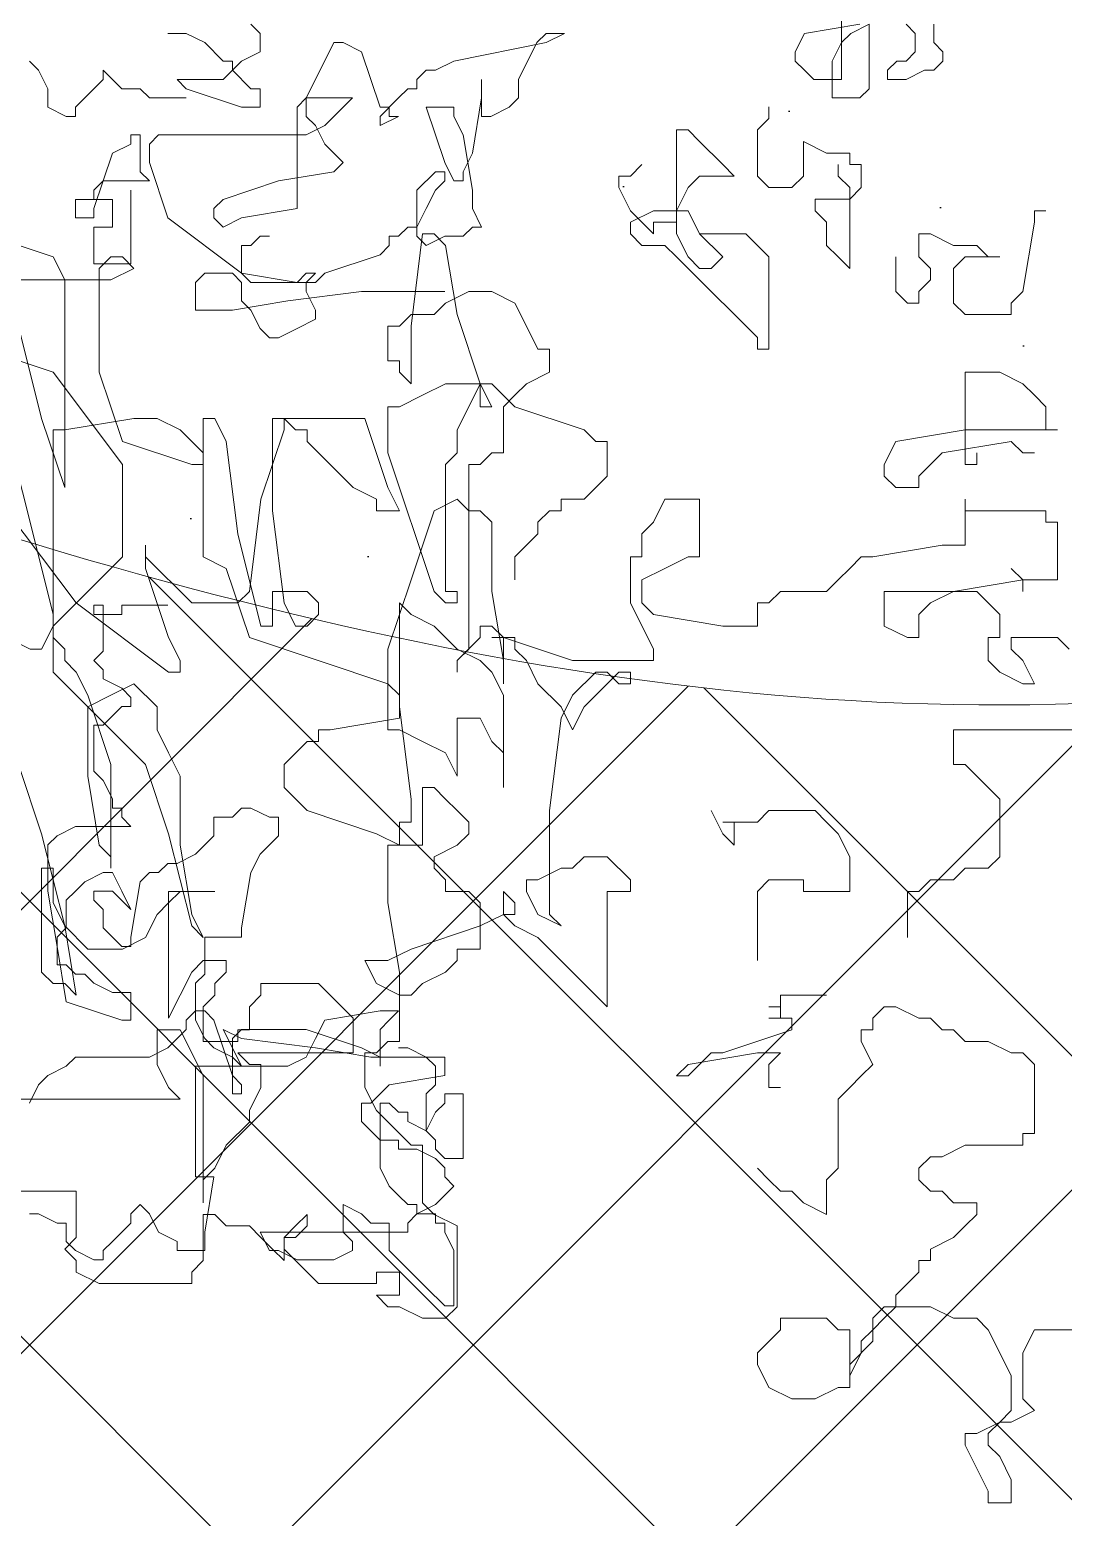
# Model space of a CAD drawing. Extents: x -95 to 325, y -1215 to -918.
# Drawn here: x -15.71 to -8.39, y -1091.87 to -1081.34 of the extents above; entities that cross this region are included whole.
import ezdxf

# ---------------------------------------------------------------- set-up
doc = ezdxf.new("R2010")
doc.units = 0
doc.layers.get('0').update_dxf_attribs({"linetype": 'CONTINUOUS'})
for name, color, linetype in [('尺寸标注', 7, 'CONTINUOUS'), ('福建茶', 76, 'CONTINUOUS'), ('马尼拉草', 80, 'CONTINUOUS')]:
    doc.layers.add(name, color=color, linetype=linetype)

# ---------------------------------------------------------------- blocks, each defined once
blk = doc.blocks.new('tulia')
at = {"color": 3, "lineweight": 0}
for p, q in [((202.0851, 277.2933), (201.9657, 277.2933)), ((201.9657, 277.2933), (201.9657, 277.1739)), ((202.0851, 277.2336), (202.0851, 277.2933)), ((201.9657, 277.1739), (202.0254, 277.0546)), ((202.2046, 276.9949), (202.0851, 277.2336)), ((202.0254, 277.0546), (202.0851, 276.9949)), ((202.0254, 276.8755), (202.1448, 276.9352)), ((202.0851, 276.9352), (202.0254, 276.8755)), ((202.0851, 276.9949), (202.0851, 276.9352)), ((202.1448, 276.9352), (202.2046, 276.9352)), ((202.2046, 276.9352), (202.2046, 276.9949)), ((201.8462, 276.8159), (201.9657, 276.8755)), ((201.9657, 276.8755), (202.0254, 276.8755)), ((202.0254, 276.8755), (201.9657, 276.8159)), ((201.9059, 276.7562), (201.8462, 276.8159)), ((201.9657, 276.8159), (201.9657, 276.6368)), ((201.9059, 276.5175), (201.9059, 276.7562)), ((202.8615, 276.6965), (202.9809, 276.7562)), ((202.9809, 276.7562), (203.1004, 276.7562)), ((203.1004, 276.7562), (203.2198, 276.6965)), ((201.9657, 276.6368), (202.0254, 276.5175)), ((202.742, 276.5175), (202.8018, 276.6368)), ((202.8018, 276.6368), (202.8018, 276.6965)), ((202.8018, 276.6965), (202.8615, 276.6965)), ((202.8018, 276.3981), (202.8018, 276.6368)), ((202.8018, 276.6368), (202.8018, 276.5771)), ((203.2198, 276.6965), (203.2795, 276.5771)), ((202.8018, 276.5771), (202.6823, 276.4578)), ((203.2795, 276.5771), (203.2795, 276.5175)), ((201.8462, 276.3981), (201.9059, 276.5175)), ((202.0254, 276.5175), (202.0851, 276.3981)), ((202.742, 276.4578), (202.742, 276.5175)), ((203.2795, 276.5175), (203.1601, 276.3981)), ((201.3087, 276.3981), (201.8462, 276.3981)), ((202.0851, 276.3981), (202.1448, 276.3384)), ((202.6226, 276.3384), (202.6823, 276.3981)), ((202.6823, 276.3981), (202.742, 276.4578)), ((202.6823, 276.4578), (202.6823, 276.3384)), ((202.8615, 276.3981), (202.8018, 276.3981)), ((202.9212, 276.3384), (202.8615, 276.3981)), ((203.1601, 276.3981), (203.1601, 276.3384)), ((202.1448, 276.3384), (202.2643, 276.3384)), ((202.2643, 276.3384), (202.3837, 276.2788)), ((202.5629, 276.2788), (202.6226, 276.3384)), ((202.6823, 276.3384), (202.6226, 276.2788)), ((203.1601, 276.3384), (202.9212, 276.3384)), ((204.8323, 276.2788), (204.892, 276.3384)), ((204.892, 276.3384), (205.0115, 276.3384)), ((205.0115, 276.3384), (205.1309, 276.2788)), ((202.3837, 276.2788), (202.5629, 276.2788)), ((202.6226, 276.2788), (202.5629, 276.2788)), ((202.5629, 276.2788), (202.5629, 276.2191)), ((204.8323, 275.861), (204.8323, 276.2788)), ((204.8494, 275.989), (204.8494, 276.2752)), ((204.8494, 276.2752), (204.8971, 276.2752)), ((204.8971, 276.2752), (204.9926, 276.1798)), ((205.1309, 276.2788), (205.1906, 276.2788)), ((205.1906, 276.2788), (205.2504, 276.2191)), ((202.5629, 276.2191), (202.5032, 276.1594)), ((204.9926, 276.1798), (205.0881, 276.0844)), ((205.1309, 276.2191), (205.1309, 276.0997)), ((205.2504, 276.2191), (205.1309, 276.2191)), ((202.5032, 276.1594), (202.4434, 276.0997)), ((202.4434, 276.0997), (202.4434, 276.0401)), ((205.1309, 276.0997), (205.2504, 276.0997)), ((205.2504, 276.0997), (205.2504, 276.1594)), ((205.2504, 276.1594), (205.549, 276.1594)), ((205.549, 276.1594), (205.6087, 276.0997)), ((205.6087, 276.0997), (205.6684, 276.0401)), ((206.1462, 276.0401), (206.2059, 276.0997)), ((206.2059, 276.0997), (206.2059, 276.1594)), ((206.2059, 276.1594), (206.6837, 276.1594)), ((206.6837, 276.1594), (206.8031, 276.0997)), ((206.8031, 276.0997), (206.8031, 276.0401)), ((202.4434, 276.0401), (202.3837, 276.0401)), ((202.3837, 276.0401), (202.3837, 275.9804)), ((205.0881, 276.0844), (205.1835, 275.989)), ((205.3745, 275.989), (205.47, 276.0367)), ((205.47, 276.0367), (205.661, 276.0367)), ((205.661, 276.0367), (205.7564, 275.989)), ((205.6684, 276.0401), (205.7281, 275.9804)), ((205.7281, 275.9207), (205.7281, 276.0401)), ((205.7281, 276.0401), (205.7879, 275.9804)), ((206.1462, 275.8013), (206.1462, 276.0401)), ((206.6635, 275.989), (206.6635, 276.0367)), ((206.6635, 276.0367), (206.7113, 276.0367)), ((206.7113, 276.0367), (206.8067, 275.989)), ((206.8031, 276.0401), (206.8628, 275.9804)), ((202.3837, 275.9804), (202.2643, 275.9207)), ((204.8971, 275.8936), (204.8494, 275.989)), ((205.1835, 275.989), (205.1835, 275.8459)), ((205.3745, 275.9413), (205.3745, 275.989)), ((205.4222, 275.8936), (205.3745, 275.9413)), ((205.7281, 275.9804), (205.7281, 275.9207)), ((205.7564, 275.989), (205.8042, 275.989)), ((205.7879, 275.9804), (205.8476, 275.9207)), ((205.8042, 275.989), (205.8519, 275.8936)), ((206.1384, 275.8936), (206.1384, 275.989)), ((206.1384, 275.989), (206.2816, 275.989)), ((206.2816, 275.989), (206.2816, 275.9413)), ((206.2816, 275.9413), (206.3771, 275.8936)), ((206.5203, 275.8459), (206.6158, 275.9413)), ((206.6158, 275.9413), (206.6635, 275.989)), ((206.8628, 275.9804), (206.8031, 275.9207)), ((206.8067, 275.989), (206.8545, 275.9413)), ((206.8545, 275.9413), (206.8545, 275.8459)), ((202.2046, 275.861), (202.1448, 275.8013)), ((202.2643, 275.9207), (202.2046, 275.861)), ((204.9517, 275.8013), (204.8323, 275.861)), ((204.8971, 275.8459), (204.8971, 275.8936)), ((205.8519, 275.8936), (205.0881, 275.8936)), ((205.0881, 275.8936), (205.0881, 275.8459)), ((205.4222, 275.7505), (205.4222, 275.8936)), ((205.6684, 275.9207), (205.6087, 275.861)), ((205.6087, 275.861), (205.6087, 275.8013)), ((205.6087, 275.8013), (205.6684, 275.861)), ((205.7281, 275.9207), (205.6684, 275.9207)), ((205.6684, 275.861), (205.7281, 275.9207)), ((205.8476, 275.9207), (205.9073, 275.861)), ((205.9073, 275.861), (206.0267, 275.861)), ((206.0267, 275.861), (206.0865, 275.8013)), ((206.0906, 275.6074), (206.1384, 275.8936)), ((206.3771, 275.8936), (206.4248, 275.7982)), ((206.8031, 275.9207), (206.8031, 275.682)), ((202.1448, 275.8013), (202.1448, 275.7417)), ((202.9212, 275.6223), (202.9212, 275.8013)), ((202.9212, 275.8013), (203.0407, 275.7417)), ((204.9448, 275.8459), (204.8971, 275.8459)), ((204.9448, 275.7982), (204.9448, 275.8459)), ((205.0403, 275.7982), (204.9448, 275.7982)), ((205.0403, 275.7982), (204.9448, 275.7505)), ((205.0115, 275.7417), (204.9517, 275.8013)), ((205.0881, 275.8459), (205.0403, 275.7982)), ((205.0403, 275.7505), (205.0403, 275.7982)), ((205.1835, 275.8459), (205.279, 275.8459)), ((205.279, 275.8459), (205.3268, 275.7982)), ((205.3268, 275.7982), (205.4222, 275.7505)), ((206.0865, 275.8013), (206.1462, 275.8013)), ((206.4248, 275.7982), (206.4725, 275.7505)), ((206.4725, 275.7505), (206.5203, 275.7982)), ((206.5203, 275.7982), (206.5203, 275.8459)), ((206.8545, 275.8459), (206.9022, 275.8459)), ((206.9022, 275.8459), (206.9977, 275.7982)), ((206.9977, 275.7982), (207.0454, 275.7982)), ((202.1448, 275.7417), (202.2643, 275.7417)), ((202.2643, 275.7417), (202.324, 275.682)), ((203.0407, 275.7417), (203.1004, 275.682)), ((204.9448, 275.7505), (204.8494, 275.6551)), ((205.0115, 275.4433), (205.0115, 275.7417)), ((205.0881, 275.7505), (205.0403, 275.7505)), ((205.1358, 275.7028), (205.0881, 275.7505)), ((206.1462, 275.0852), (206.1462, 275.7417)), ((206.1462, 275.7417), (206.1462, 275.6223)), ((202.324, 275.682), (202.3837, 275.682)), ((202.3837, 275.682), (202.4434, 275.6223)), ((203.1004, 275.682), (203.1601, 275.682)), ((203.1601, 275.682), (203.2198, 275.6223)), ((204.8494, 275.6551), (204.8971, 275.6074)), ((205.1835, 275.6551), (205.1358, 275.7028)), ((205.2313, 275.5597), (205.1835, 275.6551)), ((206.8031, 275.682), (207.3406, 275.682)), ((202.4434, 275.5626), (202.3837, 275.503)), ((202.4434, 275.6223), (202.4434, 275.5626)), ((202.8615, 275.5626), (202.9212, 275.6223)), ((202.8615, 275.2046), (202.8615, 275.5626)), ((203.2198, 275.6223), (203.2795, 275.5626)), ((204.8971, 275.6074), (204.8971, 275.5597)), ((204.8971, 275.5597), (204.9448, 275.512)), ((205.2313, 275.2257), (205.2313, 275.5597)), ((206.0865, 275.5626), (206.0267, 275.4433)), ((206.1462, 275.6223), (206.0865, 275.5626)), ((206.1861, 275.6074), (206.0906, 275.6074)), ((206.1861, 275.0349), (206.1861, 275.6074)), ((202.324, 275.503), (202.2046, 275.4433)), ((202.3837, 275.503), (202.324, 275.503)), ((204.8016, 275.178), (204.8016, 275.512)), ((204.8016, 275.512), (204.8971, 275.512)), ((204.8971, 275.512), (204.9448, 275.4643)), ((204.9448, 275.512), (205.0403, 275.4643)), ((202.2046, 275.4433), (201.9059, 275.4433)), ((201.9059, 275.4433), (201.9059, 275.3836)), ((204.9448, 275.4643), (204.9448, 275.4166)), ((204.9448, 275.4166), (204.9926, 275.3689)), ((205.0712, 275.4433), (205.0115, 275.4433)), ((205.0403, 275.4643), (205.1358, 275.4643)), ((205.1309, 275.3836), (205.0712, 275.4433)), ((205.1358, 275.4643), (205.1358, 275.4166)), ((205.1358, 275.4166), (205.2313, 275.4166)), ((205.2313, 275.4166), (205.279, 275.3689)), ((206.0267, 275.4433), (205.9073, 275.3239)), ((201.9059, 275.3836), (201.8462, 275.3836)), ((201.8462, 275.3836), (201.8462, 275.0255)), ((204.9926, 275.3689), (204.9448, 275.2734)), ((204.9926, 275.178), (204.9926, 275.3689)), ((204.9926, 275.3689), (205.0881, 275.3212)), ((205.0881, 275.3212), (205.0881, 275.2734)), ((205.2504, 275.2643), (205.1309, 275.3836)), ((205.279, 275.3689), (205.3268, 275.3212)), ((205.3268, 275.3212), (205.3268, 275.2257)), ((205.9073, 275.3239), (205.9073, 275.2643)), ((204.9448, 275.2734), (204.8971, 275.2257)), ((205.0881, 275.2734), (205.1358, 275.2734)), ((205.1358, 275.2734), (205.1835, 275.2257)), ((205.3101, 275.1449), (205.2504, 275.2643)), ((205.9073, 275.2643), (205.8476, 275.1449)), ((202.8018, 275.1449), (202.8615, 275.2046)), ((204.8971, 275.178), (204.8016, 275.178)), ((204.8971, 275.2257), (204.8971, 275.178)), ((204.9448, 275.1303), (204.9926, 275.178)), ((205.1835, 275.2257), (205.2313, 275.2257)), ((205.279, 275.2257), (205.1835, 275.1303)), ((205.3268, 275.2257), (205.279, 275.2257)), ((205.9474, 275.1303), (205.9474, 275.178)), ((205.9474, 275.178), (205.9951, 275.178)), ((205.9951, 275.178), (205.9951, 274.8918)), ((207.5795, 275.2046), (206.2656, 275.2046)), ((206.2656, 275.2046), (206.3253, 275.1449)), ((207.0454, 275.2257), (206.9977, 275.1303)), ((202.742, 275.0852), (202.8018, 275.1449)), ((203.1601, 275.1449), (203.2198, 275.1449)), ((203.2198, 275.1449), (203.2198, 275.0255)), ((205.1835, 275.1303), (204.8971, 275.0826)), ((204.9448, 275.0349), (204.9448, 275.1303)), ((205.3101, 274.9659), (205.3101, 275.1449)), ((205.8476, 275.1449), (205.8476, 275.0255)), ((205.9951, 275.0826), (205.9474, 275.1303)), ((206.3253, 275.1449), (206.3851, 275.0255)), ((206.9977, 275.1303), (206.95, 275.0826)), ((201.8462, 275.0255), (201.9059, 274.9659)), ((202.6823, 275.0255), (202.742, 275.0852)), ((202.742, 274.9062), (202.6823, 275.0255)), ((203.2198, 275.0255), (203.1601, 274.9659)), ((203.2795, 274.9659), (203.6379, 275.0255)), ((203.5782, 275.0255), (203.5184, 274.9659)), ((203.6379, 275.0852), (203.5782, 275.0255)), ((203.6379, 275.0255), (203.6976, 275.0852)), ((203.6976, 275.0852), (203.6379, 275.0852)), ((204.8971, 275.0826), (204.8971, 274.9872)), ((204.9926, 274.9872), (204.9448, 275.0349)), ((205.2313, 274.9872), (205.2313, 275.0349)), ((205.2313, 275.0349), (205.2313, 274.8441)), ((205.6132, 274.9872), (205.7087, 275.0349)), ((205.7087, 275.0349), (205.9474, 275.0349)), ((205.8476, 275.0255), (205.9073, 275.0255)), ((205.9073, 275.0255), (205.967, 274.9659)), ((205.9951, 274.9395), (205.9474, 275.0349)), ((205.9474, 275.0349), (206.1861, 275.0349)), ((205.9474, 275.0349), (205.9951, 274.9872)), ((206.0906, 274.7964), (205.9951, 275.0826)), ((206.2059, 274.9659), (206.1462, 275.0852)), ((206.3851, 275.0255), (206.3851, 274.8465)), ((206.8545, 275.0349), (206.8067, 274.9872)), ((206.95, 275.0826), (206.8545, 275.0349)), ((201.9059, 274.9659), (201.9657, 274.9659)), ((201.9657, 274.9659), (202.0851, 274.9062)), ((203.4587, 274.9659), (203.1004, 274.8465)), ((203.1601, 274.9659), (203.2795, 274.9659)), ((203.5184, 274.9659), (203.4587, 274.9659)), ((204.8971, 274.9872), (205.279, 274.9872)), ((205.0881, 274.9395), (204.9926, 274.9872)), ((205.1358, 274.9395), (205.0881, 274.9395)), ((205.1906, 274.9062), (205.2504, 274.9659)), ((205.3268, 274.9395), (205.2313, 274.9872)), ((205.2504, 274.9659), (205.3101, 274.9659)), ((205.279, 274.9872), (205.5655, 274.9395)), ((205.6132, 274.8441), (205.3268, 274.9395)), ((205.967, 274.9659), (205.3698, 274.9659)), ((205.3698, 274.9659), (205.3698, 274.7868)), ((205.5655, 274.8918), (205.6132, 274.9872)), ((205.5655, 274.9395), (205.9474, 274.8918)), ((205.9951, 274.9872), (206.0906, 274.9395)), ((206.0429, 274.8441), (205.9951, 274.9395)), ((206.0906, 274.9395), (206.1384, 274.8918)), ((206.2656, 274.8465), (206.2059, 274.9659)), ((206.3293, 274.9395), (206.2338, 274.8441)), ((206.4248, 274.9872), (206.3293, 274.9395)), ((206.8067, 274.9872), (206.4248, 274.9872)), ((202.0851, 274.9062), (202.2046, 274.9062)), ((202.2046, 274.9062), (202.2643, 274.8465)), ((202.742, 274.8465), (202.742, 274.9062)), ((205.1309, 274.5481), (205.1309, 274.9062)), ((205.1309, 274.9062), (205.1906, 274.9062)), ((205.5177, 274.7964), (205.5655, 274.8918)), ((205.9474, 274.8918), (206.0429, 274.8441)), ((205.9951, 274.8918), (205.9474, 274.8441)), ((205.967, 274.8465), (205.967, 274.9062)), ((205.967, 274.9062), (206.1462, 274.9062)), ((206.1384, 274.8918), (206.1861, 274.7964)), ((206.1462, 274.9062), (206.1462, 274.7272)), ((202.2643, 274.8465), (202.324, 274.8465)), ((202.324, 274.8465), (202.3837, 274.7868)), ((202.3837, 274.7868), (202.4434, 274.7868)), ((202.4434, 274.7868), (202.5629, 274.7272)), ((202.6226, 274.7272), (202.6823, 274.7868)), ((202.6823, 274.7868), (202.6823, 274.8465)), ((202.6823, 274.8465), (202.742, 274.8465)), ((203.1004, 274.8465), (203.1004, 274.7868)), ((203.1004, 274.7868), (203.2198, 274.7868)), ((203.2198, 274.7868), (203.1601, 274.7868)), ((203.1601, 274.7868), (203.1601, 274.7272)), ((205.1835, 274.7964), (205.1358, 274.7487)), ((205.2313, 274.8441), (205.1835, 274.7964)), ((205.2313, 274.7487), (205.5177, 274.7964)), ((205.3698, 274.7868), (205.4892, 274.6675)), ((205.9474, 274.8441), (205.6132, 274.8441)), ((205.9073, 274.7272), (205.9073, 274.8465)), ((205.9073, 274.8465), (205.967, 274.8465)), ((206.1384, 274.7487), (206.0906, 274.7964)), ((206.2338, 274.7964), (206.1861, 274.7487)), ((206.1861, 274.7964), (206.1861, 274.6056)), ((206.2338, 274.8441), (206.2338, 274.7964)), ((206.3851, 274.8465), (206.2656, 274.8465)), ((206.2656, 274.6675), (206.3253, 274.7868)), ((206.3253, 274.7868), (206.3253, 274.1901)), ((206.5203, 274.6533), (206.5203, 274.7964)), ((206.5203, 274.7964), (206.568, 274.7964)), ((206.568, 274.7964), (206.8545, 274.701)), ((202.5629, 274.7272), (202.6226, 274.7272)), ((203.1601, 274.7272), (203.2198, 274.7272)), ((203.2198, 274.7272), (203.1601, 274.7272)), ((203.1601, 274.7272), (203.1601, 274.6675)), ((204.0559, 274.1304), (204.0559, 274.7272)), ((204.0559, 274.7272), (204.4143, 274.3691)), ((205.1358, 274.7487), (205.2313, 274.7487)), ((205.8476, 274.6675), (205.9073, 274.7272)), ((206.1462, 274.7272), (206.0865, 274.6675)), ((206.1861, 274.7487), (206.1384, 274.7487)), ((203.1601, 274.6675), (202.9212, 274.6675)), ((205.0115, 274.6078), (205.0712, 274.6675)), ((205.0712, 274.6675), (205.1309, 274.6675)), ((205.1309, 274.6675), (205.2504, 274.6078)), ((205.4892, 274.6675), (205.549, 274.6078)), ((205.8476, 274.6078), (205.8476, 274.6675)), ((206.0865, 274.6675), (206.0865, 274.6078)), ((206.2059, 274.5481), (206.2656, 274.6675)), ((206.6158, 274.6533), (206.5203, 274.6533)), ((206.7113, 274.6056), (206.6158, 274.6533)), ((206.8628, 274.6078), (206.8031, 274.6675)), ((206.8031, 274.6675), (206.8628, 274.3094)), ((206.8545, 274.701), (206.9022, 274.4148)), ((204.892, 274.5481), (205.0115, 274.6078)), ((205.2504, 274.6078), (205.3101, 274.4885)), ((205.549, 274.6078), (205.8476, 274.6078)), ((206.0865, 274.6078), (206.0267, 274.5481)), ((206.1861, 274.6056), (206.1384, 274.5579)), ((206.1384, 274.5579), (206.1384, 274.3671)), ((206.759, 274.5579), (206.7113, 274.6056)), ((206.8067, 274.5579), (206.759, 274.5579)), ((206.8545, 274.5102), (206.8067, 274.5579)), ((206.9226, 274.6078), (206.8628, 274.6078)), ((206.9823, 274.5481), (206.9226, 274.6078)), ((203.2795, 274.4885), (203.2795, 274.1304)), ((204.8323, 274.4885), (204.892, 274.5481)), ((204.8323, 274.4288), (204.8323, 274.4885)), ((205.1906, 274.4885), (205.0712, 274.4288)), ((205.1906, 274.1901), (205.1309, 274.5481)), ((205.3101, 274.4885), (205.1906, 274.4885)), ((206.0267, 274.5481), (206.0267, 274.4885)), ((206.0267, 274.4885), (206.1462, 274.4885)), ((206.1462, 274.4885), (206.2059, 274.5481)), ((206.9022, 274.5102), (206.8545, 274.5102)), ((206.9022, 274.3671), (206.9022, 274.5102)), ((206.9823, 274.011), (206.9823, 274.5481)), ((204.7129, 274.3094), (204.7129, 274.4288)), ((204.7129, 274.4288), (204.8323, 274.4288)), ((205.0712, 274.4288), (204.7129, 274.3094)), ((206.4448, 274.3691), (206.5642, 274.4288)), ((206.5203, 274.3671), (206.5203, 274.4148)), ((206.5203, 274.4148), (206.568, 274.4148)), ((206.5642, 274.4288), (206.7434, 274.4288)), ((206.568, 274.4148), (206.6158, 274.3671)), ((206.7434, 274.4288), (206.8628, 274.3094)), ((206.9022, 274.4148), (206.95, 274.1285)), ((202.5032, 274.3691), (202.5032, 274.1304)), ((204.4143, 274.3691), (204.5337, 274.3094)), ((205.9474, 274.3193), (205.8997, 274.0331)), ((206.1384, 274.3671), (205.9474, 274.3671)), ((205.9474, 274.3671), (205.9474, 274.3193)), ((206.2059, 274.2498), (206.1462, 274.3691)), ((206.1462, 274.3691), (206.2059, 274.3094)), ((206.3851, 274.2498), (206.4448, 274.3691)), ((206.4725, 274.0808), (206.5203, 274.3671)), ((206.6158, 274.3671), (206.6635, 274.3193)), ((206.6635, 274.3193), (206.6635, 274.2239)), ((206.8545, 274.3193), (206.9022, 274.3671)), ((206.8545, 274.1762), (206.8545, 274.3193)), ((204.3545, 274.2498), (204.2948, 274.3094)), ((204.2948, 274.3094), (204.4143, 274.2498)), ((204.3545, 273.7127), (204.3545, 274.2498)), ((204.4143, 274.2498), (204.474, 274.1304)), ((204.5337, 274.3094), (204.5934, 274.2498)), ((204.5337, 274.1901), (204.5337, 274.2498)), ((204.5337, 274.2498), (204.5934, 274.2498)), ((204.5934, 274.2498), (204.7129, 274.3094)), ((204.5934, 274.2498), (204.5934, 274.1304)), ((204.7129, 274.3094), (204.7129, 274.1901)), ((206.2059, 274.3094), (206.3253, 273.832)), ((206.2656, 273.8917), (206.2059, 274.2498)), ((206.3253, 274.1901), (206.3851, 274.2498)), ((206.8628, 274.3094), (206.9226, 274.1901)), ((206.8628, 274.3094), (206.9823, 273.832)), ((204.5934, 274.1304), (204.5337, 274.1901)), ((204.7129, 274.1901), (204.7726, 274.1304)), ((205.1906, 273.8917), (205.1906, 274.1901)), ((206.3253, 274.1901), (206.2656, 274.1304)), ((206.3253, 274.1304), (206.3253, 274.1901)), ((206.6158, 274.1285), (206.5203, 274.2239)), ((206.5203, 274.2239), (206.568, 274.1285)), ((206.6635, 274.2239), (206.7113, 274.1762)), ((206.7113, 274.1762), (206.7113, 274.1285)), ((206.8067, 274.1285), (206.8545, 274.1762)), ((206.9226, 274.1901), (206.9226, 274.011)), ((202.4434, 274.1304), (202.3837, 274.0707)), ((202.5032, 274.1304), (202.4434, 274.1304)), ((203.0407, 274.1304), (202.8018, 274.1304)), ((202.8018, 274.1304), (202.8018, 273.9514)), ((203.0407, 274.0707), (203.0407, 274.1304)), ((203.2795, 274.1304), (203.2198, 274.0707)), ((203.9365, 274.0707), (203.9365, 274.1304)), ((203.9365, 274.1304), (204.0559, 274.1304)), ((204.474, 274.1304), (204.474, 274.0707)), ((204.7726, 274.1304), (204.892, 274.1304)), ((204.892, 274.1304), (204.892, 274.0707)), ((206.2656, 274.1304), (206.0865, 274.1304)), ((206.0865, 274.1304), (206.3253, 274.1304)), ((206.568, 274.1285), (206.6158, 274.0331)), ((206.7113, 274.1285), (206.6158, 274.1285)), ((206.759, 274.0808), (206.8067, 274.1285)), ((206.95, 274.1285), (206.95, 273.89)), ((202.0851, 274.011), (202.0254, 273.9514)), ((202.2046, 274.011), (202.0851, 274.011)), ((202.2643, 274.0707), (202.2046, 274.011)), ((202.3837, 274.0707), (202.2643, 274.0707)), ((203.2198, 274.0707), (203.0407, 274.0707)), ((204.0559, 273.9514), (203.9365, 274.0707)), ((204.2351, 274.011), (204.1754, 273.9514)), ((204.2948, 274.011), (204.2351, 274.011)), ((204.4143, 274.0707), (204.2948, 274.011)), ((204.474, 274.0707), (204.4143, 274.0707)), ((204.892, 274.0707), (204.9517, 274.011)), ((204.9517, 274.011), (204.9517, 273.9514)), ((205.8997, 274.0331), (205.8519, 273.9377)), ((206.3293, 273.9854), (206.3771, 274.0331)), ((206.3771, 274.0331), (206.4248, 274.0331)), ((206.4248, 274.0331), (206.4725, 274.0808)), ((206.6158, 274.0331), (206.6635, 274.0331)), ((206.624, 273.474), (206.624, 274.011)), ((206.624, 274.011), (206.624, 273.9514)), ((206.6635, 274.0331), (206.759, 274.0808)), ((206.9226, 274.011), (206.9823, 274.011)), ((202.0254, 273.9514), (202.0254, 273.653)), ((202.8018, 273.9514), (202.8615, 273.832)), ((204.1754, 273.9514), (204.0559, 273.9514)), ((204.9517, 273.9514), (204.8323, 273.8917)), ((205.8519, 273.9377), (205.7564, 273.8423)), ((206.0906, 273.8423), (206.1861, 273.9377)), ((206.1861, 273.9377), (206.2816, 273.9854)), ((206.2816, 273.9854), (206.3293, 273.9854)), ((206.624, 273.9514), (206.6837, 273.8917)), ((203.399, 273.7723), (203.399, 273.8917)), ((203.399, 273.8917), (203.4587, 273.832)), ((204.8323, 273.8917), (204.7726, 273.832)), ((205.0115, 273.5933), (205.0115, 273.8917)), ((205.0115, 273.8917), (205.1906, 273.8917)), ((205.1309, 273.7723), (205.1309, 273.8917)), ((205.1309, 273.8917), (205.2504, 273.832)), ((206.2656, 273.5336), (206.2656, 273.8917)), ((206.6837, 273.8917), (206.7434, 273.5336)), ((206.95, 273.89), (206.9022, 273.8423)), ((202.8615, 273.832), (202.9212, 273.7723)), ((203.4587, 273.832), (203.5184, 273.7127)), ((204.7726, 273.832), (204.7726, 273.7723)), ((205.2504, 273.832), (205.6087, 273.7127)), ((205.7564, 273.8423), (205.7564, 273.7469)), ((206.0906, 273.7469), (206.0906, 273.8423)), ((206.3253, 273.832), (206.4448, 273.474)), ((206.8067, 273.7946), (206.5203, 273.7946)), ((206.5203, 273.7946), (206.568, 273.7469)), ((206.9022, 273.8423), (206.8067, 273.7946)), ((206.9823, 273.832), (207.1017, 273.474)), ((202.9212, 273.7723), (202.9809, 273.7127)), ((202.9809, 273.7127), (203.2198, 273.7127)), ((203.2198, 273.7127), (203.2795, 273.7723)), ((203.2795, 273.7723), (203.4587, 273.7723)), ((203.4587, 273.7723), (203.399, 273.7723)), ((204.2948, 273.2352), (204.3545, 273.7127)), ((204.7726, 273.7723), (204.8323, 273.7127)), ((204.8323, 273.7127), (204.892, 273.653)), ((205.0712, 273.653), (205.0712, 273.7723)), ((205.0712, 273.7723), (205.1309, 273.7723)), ((205.6087, 273.7127), (205.7281, 273.5933)), ((205.7564, 273.7469), (205.8042, 273.7469)), ((205.8042, 273.7469), (205.8997, 273.6992)), ((205.9474, 273.6992), (205.9951, 273.7469)), ((205.9951, 273.7469), (206.0906, 273.7469)), ((206.568, 273.7469), (206.568, 273.6992)), ((202.0254, 273.653), (202.1448, 273.5336)), ((204.892, 273.653), (204.9517, 273.5933)), ((205.1309, 273.1756), (205.0712, 273.653)), ((205.8997, 273.6992), (205.9474, 273.6992)), ((206.568, 273.6992), (206.6158, 273.6992)), ((206.6158, 273.6992), (206.6158, 273.6515)), ((206.6158, 273.6515), (206.6635, 273.5561)), ((204.5934, 273.4143), (204.5934, 273.5933)), ((204.5934, 273.5933), (204.5934, 273.1159)), ((204.9517, 273.5933), (205.0115, 273.5933)), ((205.7281, 273.5933), (205.7281, 273.474)), ((206.6635, 273.5561), (206.7113, 273.5084)), ((202.1448, 273.5336), (202.2046, 273.474)), ((202.2046, 273.474), (202.2643, 273.474)), ((202.2643, 273.474), (202.2643, 273.2949)), ((204.892, 273.4143), (204.8323, 273.5336)), ((204.8323, 273.5336), (204.8323, 273.2352)), ((205.7281, 273.474), (205.6087, 273.3546)), ((206.3253, 273.4143), (206.2656, 273.5336)), ((206.4448, 273.474), (206.8031, 273.1159)), ((206.7434, 273.1159), (206.624, 273.474)), ((206.7113, 273.5084), (206.7113, 273.2698)), ((206.7434, 273.5336), (206.7434, 273.1756)), ((204.6531, 273.3546), (204.5934, 273.4143)), ((205.0115, 273.3546), (204.892, 273.4143)), ((206.3851, 273.2949), (206.3253, 273.4143)), ((204.7129, 273.2352), (204.6531, 273.3546)), ((205.1309, 273.2949), (205.0115, 273.3546)), ((205.6087, 273.3546), (205.549, 273.3546)), ((205.549, 273.3546), (205.549, 273.2949)), ((202.2643, 273.2949), (201.5476, 273.2949)), ((204.2351, 273.2949), (204.1754, 273.1756)), ((204.2948, 273.1756), (204.2351, 273.2949)), ((205.1906, 273.2949), (205.1309, 273.2949)), ((205.4892, 273.2949), (205.1309, 273.2352)), ((205.1906, 272.8772), (205.1906, 273.2949)), ((205.549, 273.2949), (205.4892, 273.2949)), ((206.3851, 273.1756), (206.3851, 273.2949)), ((206.6635, 273.2698), (206.568, 273.1744)), ((206.7113, 273.2698), (206.6635, 273.2698)), ((204.1754, 273.1756), (204.0559, 273.0562)), ((204.2351, 273.1159), (204.2948, 273.2352)), ((204.4143, 273.0562), (204.2948, 273.1756)), ((204.8323, 273.2352), (204.7129, 273.2352)), ((205.1309, 273.2352), (205.1309, 273.1159)), ((205.1309, 272.6385), (205.1309, 273.1756)), ((206.5045, 273.0562), (206.3851, 273.1756)), ((206.568, 273.1744), (206.5203, 273.1744)), ((206.5203, 273.1744), (206.5203, 273.1267)), ((206.7434, 273.1756), (206.624, 273.1159)), ((204.1156, 272.9965), (204.2351, 273.1159)), ((204.5934, 273.1159), (204.6531, 272.9965)), ((205.1309, 273.1159), (205.1906, 273.0562)), ((206.624, 273.1159), (206.5045, 273.0562)), ((206.5203, 273.1267), (206.568, 273.079)), ((206.8031, 272.9965), (206.7434, 273.1159)), ((206.8031, 273.1159), (206.9226, 272.9965)), ((201.9059, 272.9369), (201.8462, 273.0562)), ((201.8462, 273.0562), (201.9059, 273.0562)), ((201.9059, 273.0562), (202.0254, 272.9965)), ((203.9365, 272.9965), (203.9365, 273.0562)), ((203.9365, 273.0562), (203.9962, 273.0562)), ((204.0559, 273.0562), (203.9962, 272.9965)), ((203.9962, 273.0562), (204.0559, 272.9965)), ((204.474, 272.9369), (204.4143, 273.0562)), ((204.5934, 272.8175), (204.5934, 273.0562)), ((204.5934, 273.0562), (204.5934, 272.9369)), ((205.1906, 273.0562), (205.9073, 272.8175)), ((206.568, 273.079), (206.6635, 273.0313)), ((206.6635, 273.0313), (206.6635, 272.9836)), ((201.9657, 272.8772), (201.9059, 272.9369)), ((202.0254, 272.9965), (202.0851, 272.9369)), ((202.0851, 272.9369), (202.0851, 272.8175)), ((203.817, 272.8772), (203.817, 272.9369)), ((203.817, 272.9369), (204.2351, 272.9369)), ((203.9962, 272.9965), (203.9365, 272.9965)), ((204.0559, 272.9965), (204.1156, 272.9965)), ((204.2351, 272.9369), (204.5934, 272.8175)), ((204.5337, 272.8772), (204.474, 272.9369)), ((204.5934, 272.9369), (204.6531, 272.5788)), ((204.6531, 272.9965), (204.7129, 272.9369)), ((204.8323, 272.9369), (204.7129, 272.8175)), ((204.7129, 272.9369), (204.8323, 272.8772)), ((204.7726, 272.8772), (204.8323, 272.9369)), ((204.8323, 272.9369), (204.8323, 272.9965)), ((204.8323, 272.9965), (204.8323, 272.9369)), ((206.2656, 272.9369), (206.2656, 272.9965)), ((206.2656, 272.9965), (206.3253, 272.9965)), ((206.3253, 272.8175), (206.2656, 272.9369)), ((206.3253, 272.9965), (206.8031, 272.6385)), ((206.6635, 272.9836), (206.7113, 272.9359)), ((206.7113, 272.9359), (206.6635, 272.8882)), ((206.8628, 272.9369), (206.8031, 272.9965)), ((206.8628, 272.8772), (206.8628, 272.9369)), ((206.9226, 272.9965), (206.9226, 271.7433)), ((201.6671, 272.8772), (201.7268, 272.8175)), ((201.9657, 272.8175), (201.9657, 272.8772)), ((203.9365, 272.6385), (203.817, 272.8772)), ((204.5337, 272.8175), (204.5337, 272.8772)), ((204.7726, 271.9224), (204.7726, 272.8772)), ((204.8323, 272.8772), (204.9517, 272.7578)), ((205.0712, 272.5191), (205.1906, 272.8772)), ((206.6635, 272.8882), (206.6635, 272.6497)), ((206.9226, 272.8175), (206.8628, 272.8772)), ((206.9226, 272.7578), (206.9823, 272.8772)), ((206.9823, 272.8772), (207.042, 272.8772)), ((207.042, 272.8772), (207.1615, 272.8175)), ((201.7268, 272.8175), (201.9657, 272.8175)), ((202.0851, 272.8175), (202.0254, 272.8175)), ((202.0254, 272.8175), (202.0254, 272.6982)), ((202.4434, 272.6982), (202.4434, 272.8175)), ((202.4434, 272.8175), (202.5032, 272.8175)), ((202.5032, 272.8175), (202.6226, 272.7578)), ((204.6531, 272.8175), (204.5337, 272.8175)), ((204.5934, 272.8175), (204.6531, 272.8175)), ((204.6531, 272.7578), (204.5934, 272.8175)), ((204.7129, 272.8175), (204.7129, 272.7578)), ((205.9073, 272.8175), (206.0267, 272.4594)), ((206.4448, 272.4594), (206.3253, 272.8175)), ((206.9226, 272.6982), (206.9226, 272.8175)), ((202.6226, 272.7578), (202.6226, 272.5788)), ((203.2795, 272.6385), (203.2795, 272.7578)), ((203.2795, 272.7578), (203.4587, 272.7578)), ((203.4587, 272.7578), (203.817, 272.6982)), ((204.7129, 272.7578), (204.6531, 272.7578)), ((204.9517, 272.7578), (205.0712, 272.6982)), ((205.549, 272.6982), (205.6087, 272.7578)), ((205.6087, 272.7578), (205.6684, 272.7578)), ((205.6684, 272.7578), (205.7281, 272.6385)), ((205.8476, 272.7578), (205.7879, 272.7578)), ((205.7879, 272.7578), (205.7879, 272.5788)), ((205.967, 272.2804), (205.8476, 272.7578)), ((206.5642, 272.3998), (206.9226, 272.7578)), ((202.0254, 272.6982), (202.0851, 272.6385)), ((202.0851, 272.6385), (202.1448, 272.5788)), ((202.2643, 272.5788), (202.3837, 272.6385)), ((202.3837, 272.6385), (202.4434, 272.6982)), ((203.1601, 272.5788), (203.2198, 272.6385)), ((203.2198, 272.6385), (203.2795, 272.6385)), ((203.817, 272.6982), (203.8768, 272.6385)), ((203.8768, 272.6385), (203.8768, 272.5191)), ((203.9365, 272.3998), (203.9365, 272.6385)), ((204.8323, 272.5788), (204.8323, 272.6385)), ((204.8323, 272.6385), (204.892, 272.6385)), ((204.892, 272.6385), (204.9517, 272.5788)), ((205.0712, 272.6982), (205.1309, 272.6385)), ((205.549, 272.6385), (205.549, 272.6982)), ((205.6087, 272.5788), (205.549, 272.6385)), ((205.7281, 272.6385), (205.7879, 272.1611)), ((205.9073, 272.5788), (205.967, 272.6385)), ((205.967, 272.6385), (206.2059, 272.6385)), ((206.2059, 272.6385), (206.4448, 272.3998)), ((206.568, 272.6497), (206.3293, 272.6497)), ((206.7113, 272.6974), (206.568, 272.6974)), ((206.568, 272.6974), (206.568, 272.6497)), ((206.6635, 272.6497), (206.7113, 272.6497)), ((206.7113, 272.6497), (206.7113, 272.6974)), ((206.8031, 272.6385), (207.1615, 272.1611)), ((207.042, 272.2207), (206.9226, 272.6982)), ((202.2643, 272.5788), (201.9059, 272.5191)), ((201.9059, 272.5191), (201.9059, 272.5788)), ((202.1448, 272.5788), (202.2643, 272.5788)), ((202.6226, 272.5788), (202.2643, 272.5788)), ((202.8615, 272.5191), (202.9212, 272.5788)), ((202.9212, 272.5788), (203.1601, 272.5788)), ((204.6531, 272.5788), (204.6531, 272.2207)), ((204.892, 272.5788), (204.8323, 272.5788)), ((204.892, 271.9224), (204.892, 272.5788)), ((204.9517, 272.5788), (205.1906, 271.8627)), ((205.7879, 272.5788), (205.6087, 272.5788)), ((205.8476, 272.1014), (205.9073, 272.5788)), ((201.9059, 272.5191), (201.7268, 272.5191)), ((201.7268, 272.5191), (201.7268, 272.2207)), ((201.9657, 272.4594), (201.9059, 272.5191)), ((202.8018, 272.4594), (202.8615, 272.5191)), ((203.8768, 272.5191), (203.7573, 272.4594)), ((204.5337, 272.5191), (204.5337, 272.3998)), ((204.9517, 272.1611), (205.0712, 272.5191)), ((202.324, 272.3401), (202.6823, 272.3998)), ((202.6823, 272.3998), (202.742, 272.3998)), ((202.742, 272.3998), (202.8018, 272.4594)), ((203.6379, 272.3998), (203.5782, 272.3998)), ((203.5782, 272.3998), (203.5782, 272.1014)), ((203.7573, 272.4594), (203.6379, 272.3998)), ((203.8768, 272.2804), (203.8768, 272.3998)), ((203.8768, 272.3998), (203.9365, 272.3998)), ((204.5337, 272.3998), (204.4143, 272.2804)), ((206.0267, 272.4594), (206.1462, 272.3998)), ((206.1462, 272.3998), (206.1462, 271.6837)), ((206.4448, 272.3401), (206.4448, 272.4594)), ((206.4448, 272.3998), (206.4448, 272.3401)), ((206.5642, 271.9224), (206.5642, 272.3998)), ((202.2046, 272.1014), (202.2046, 272.3401)), ((202.2046, 272.3401), (202.324, 272.3401)), ((203.817, 272.2207), (203.8768, 272.2804)), ((204.4143, 272.2804), (204.4143, 272.2207)), ((206.0267, 271.803), (205.967, 272.2804)), ((201.7268, 272.2207), (201.7865, 272.2207)), ((201.7865, 272.2207), (201.7865, 272.1611)), ((203.7573, 272.1014), (203.817, 272.2207)), ((204.4143, 272.2207), (204.3545, 272.1611)), ((204.6531, 272.2207), (204.7129, 272.1611)), ((207.1615, 271.7433), (207.042, 272.2207)), ((201.7865, 272.1611), (202.2046, 272.1611)), ((202.2046, 272.1611), (202.2046, 272.1014)), ((203.5782, 272.1014), (203.7573, 272.1014)), ((204.1754, 272.1014), (204.0559, 271.982)), ((204.2948, 272.1014), (204.1754, 272.1014)), ((204.3545, 272.1611), (204.2948, 272.1611)), ((204.2948, 272.1611), (204.2948, 272.1014)), ((204.7129, 272.1611), (204.7726, 272.1611)), ((204.7726, 272.1611), (204.8323, 272.1014)), ((204.8323, 272.1014), (204.9517, 272.1611)), ((205.1906, 272.0417), (205.1309, 272.1611)), ((205.1309, 272.1611), (205.2504, 272.1611)), ((205.2504, 272.1611), (205.2504, 272.1014)), ((205.2504, 272.1014), (205.3698, 272.0417)), ((205.7281, 271.7433), (205.8476, 272.1014)), ((205.7879, 272.1611), (205.7879, 271.6837)), ((202.4434, 271.982), (202.4434, 272.0417)), ((202.4434, 272.0417), (202.5629, 272.0417)), ((202.5629, 272.0417), (202.6226, 271.982)), ((205.3101, 271.6837), (205.1906, 272.0417)), ((205.3698, 272.0417), (205.4892, 271.9224)), ((206.9823, 271.6837), (206.8628, 272.0417)), ((206.8628, 272.0417), (206.8628, 270.9675)), ((202.324, 271.8627), (202.4434, 271.982)), ((202.6226, 271.982), (202.6226, 271.9224)), ((204.0559, 271.982), (204.0559, 271.803)), ((201.8462, 271.8627), (201.9059, 271.8627)), ((201.9059, 271.8627), (201.9657, 271.803)), ((201.9657, 271.803), (202.324, 271.8627)), ((202.2046, 271.9224), (202.1448, 271.9224)), ((202.1448, 271.9224), (202.1448, 271.8627)), ((202.2046, 271.4449), (202.2046, 271.9224)), ((202.6226, 271.9224), (202.5629, 271.803)), ((204.5934, 271.624), (204.5934, 271.8627)), ((204.5934, 271.8627), (204.6531, 271.8627)), ((204.6531, 271.8627), (204.7129, 271.9224)), ((204.7129, 271.9224), (204.7726, 271.9224)), ((204.8323, 271.8627), (204.892, 271.9224)), ((204.8323, 271.7433), (204.8323, 271.8627)), ((205.1906, 271.8627), (205.1906, 271.624)), ((205.4892, 271.9224), (205.6087, 271.803)), ((206.1462, 271.8627), (206.1462, 271.9224)), ((206.1462, 271.9224), (206.2059, 271.9224)), ((206.2059, 271.803), (206.1462, 271.8627)), ((206.2059, 271.9224), (206.5642, 271.803)), ((206.9226, 271.4449), (206.5642, 271.9224)), ((202.5629, 271.803), (202.2046, 271.7433)), ((204.0559, 271.803), (204.1156, 271.803)), ((204.1156, 271.803), (204.1754, 271.7433)), ((205.6087, 271.803), (205.6087, 271.7433)), ((206.0865, 271.6837), (206.0267, 271.803)), ((206.2656, 271.7433), (206.2059, 271.803)), ((206.5642, 271.803), (206.6837, 271.4449)), ((202.2046, 271.7433), (201.7268, 271.7433)), ((201.7268, 271.7433), (201.7865, 271.7433)), ((201.7865, 271.7433), (201.7865, 271.624)), ((204.1754, 271.7433), (204.5337, 271.624)), ((204.7726, 271.624), (204.8323, 271.7433)), ((205.6087, 271.7433), (205.6684, 271.7433)), ((205.6684, 271.7433), (205.7281, 271.6837)), ((205.7281, 271.6837), (205.7281, 271.7433)), ((206.3851, 271.6837), (206.2656, 271.7433)), ((206.8628, 271.7433), (206.5045, 271.6837)), ((206.9226, 271.7433), (206.8628, 271.7433)), ((205.7879, 271.6837), (205.3101, 271.6837)), ((206.1462, 271.6837), (206.0865, 271.6837)), ((206.5045, 271.6837), (206.3851, 271.6837)), ((207.1017, 271.2062), (206.9823, 271.6837)), ((201.7865, 271.624), (201.8462, 271.5643)), ((201.8462, 271.5643), (201.9059, 271.5046)), ((204.474, 271.5046), (204.5337, 271.5643)), ((204.5337, 271.624), (204.6531, 271.5046)), ((204.5337, 271.5643), (204.5934, 271.624)), ((204.7129, 271.5046), (204.6531, 271.624)), ((204.6531, 271.624), (204.7129, 271.624)), ((204.7129, 271.5046), (204.7726, 271.624)), ((204.7129, 271.624), (204.7129, 271.5046)), ((205.0115, 271.5643), (204.892, 271.5046)), ((205.1309, 271.624), (205.0115, 271.5643)), ((205.1906, 271.624), (205.1309, 271.624)), ((201.9059, 271.5046), (202.0254, 271.4449)), ((204.3545, 271.4449), (204.474, 271.5046)), ((204.6531, 271.5046), (204.7129, 271.5046)), ((204.892, 271.5046), (204.7129, 271.5046)), ((204.7129, 271.5046), (204.8323, 271.1466)), ((205.0712, 271.2062), (205.0712, 271.5046)), ((205.0712, 271.5046), (205.1309, 271.4449)), ((202.0254, 271.4449), (202.2046, 271.4449)), ((204.3545, 271.3256), (204.3545, 271.4449)), ((205.1309, 271.4449), (205.1309, 271.3853)), ((206.6837, 271.4449), (206.6837, 270.9079)), ((207.2809, 271.3256), (206.9226, 271.4449)), ((203.2198, 270.8482), (203.2198, 271.3256)), ((203.2198, 271.3256), (203.2795, 271.3256)), ((203.2795, 271.3256), (203.2795, 271.2659)), ((204.4143, 271.3256), (204.3545, 271.3256)), ((204.474, 271.2062), (204.4143, 271.3256)), ((205.1309, 271.3853), (205.1906, 271.3853)), ((205.1906, 271.3853), (205.1906, 271.2062)), ((203.2795, 271.2659), (203.6379, 270.9079)), ((205.7564, 271.2662), (205.661, 271.2185)), ((205.8042, 271.2662), (205.7564, 271.2662)), ((205.8519, 271.2185), (205.8042, 271.2662)), ((204.5337, 271.0869), (204.474, 271.2062)), ((205.0115, 270.7288), (205.0712, 271.2062)), ((205.1309, 271.2062), (205.0712, 271.1466)), ((205.1906, 271.2062), (205.1309, 271.2062)), ((205.661, 271.2185), (205.5655, 271.1708)), ((205.5655, 271.1708), (205.5655, 271.1231)), ((205.8997, 271.1231), (205.8519, 271.2185)), ((201.9059, 271.0272), (201.9657, 271.0869)), ((201.9657, 271.0869), (201.9657, 271.1466)), ((201.9657, 271.1466), (202.2046, 271.1466)), ((202.2046, 271.1466), (202.2643, 271.0869)), ((202.2643, 271.0869), (202.2643, 270.9079)), ((202.4434, 271.0272), (202.4434, 271.0869)), ((202.4434, 271.0869), (202.5032, 271.0869)), ((202.5032, 271.0869), (202.5629, 271.0272)), ((204.6531, 271.0272), (204.5337, 271.0869)), ((204.892, 271.0869), (204.7726, 271.0272)), ((204.8323, 271.1466), (204.892, 270.7885)), ((204.9517, 271.1466), (204.892, 271.0869)), ((205.0712, 271.1466), (204.9517, 271.1466)), ((205.5655, 271.1231), (205.6132, 271.0277)), ((205.7087, 271.0754), (205.9951, 271.1231)), ((205.9474, 271.0754), (205.8997, 271.1231)), ((205.9951, 271.1231), (206.1861, 271.1231)), ((206.1861, 271.1231), (206.1861, 270.98)), ((201.8462, 270.6691), (201.9059, 271.0272)), ((202.3837, 270.9675), (202.4434, 271.0272)), ((202.5629, 271.0272), (202.5629, 270.8482)), ((204.7726, 271.0272), (204.6531, 271.0272)), ((204.8971, 271.0277), (205.3268, 271.0277)), ((205.3268, 271.0277), (205.7087, 271.0754)), ((205.6132, 271.0277), (205.6132, 270.98)), ((205.9474, 270.98), (205.9474, 271.0754)), ((202.3837, 270.9079), (202.3837, 270.9675)), ((205.5177, 270.9323), (205.5655, 270.98)), ((205.5655, 270.98), (205.8997, 270.98)), ((205.6132, 270.98), (205.5655, 270.9323)), ((205.6132, 270.9323), (205.661, 270.98)), ((205.661, 270.98), (205.9474, 270.9323)), ((205.8997, 270.98), (205.9474, 270.9323)), ((205.9951, 270.9323), (205.9474, 270.98)), ((206.1861, 270.98), (206.1384, 270.9323)), ((206.5045, 270.9079), (206.624, 270.9675)), ((206.624, 270.9675), (207.1017, 270.9675)), ((206.8628, 270.9675), (206.9226, 270.8482)), ((202.2643, 270.9079), (202.2046, 270.8482)), ((202.4434, 270.8482), (202.3837, 270.9079)), ((202.8018, 270.4901), (202.8018, 270.9079)), ((202.8018, 270.9079), (202.8615, 270.8482)), ((203.4587, 270.8482), (203.5184, 270.9079)), ((203.5184, 270.9079), (203.5782, 270.9079)), ((203.5782, 270.9079), (203.6379, 270.8482)), ((203.6379, 270.9079), (203.6976, 270.8482)), ((205.2313, 270.8369), (205.5177, 270.9323)), ((205.5655, 270.9323), (205.6132, 270.9323)), ((205.9474, 270.9323), (206.3293, 270.6461)), ((205.9474, 270.9323), (205.9474, 270.7892)), ((206.1384, 270.9323), (205.9951, 270.9323)), ((206.5642, 270.8482), (206.5045, 270.9079)), ((206.5203, 270.503), (206.5203, 270.8846)), ((206.5203, 270.8846), (206.7113, 270.8846)), ((206.6837, 270.9079), (206.624, 270.8482)), ((206.7113, 270.8846), (206.7113, 270.6938)), ((202.2046, 270.8482), (202.0254, 270.8482)), ((202.0254, 270.8482), (202.0851, 270.8482)), ((202.0851, 270.8482), (202.1448, 270.7885)), ((202.1448, 270.7885), (202.2643, 270.7885)), ((202.2643, 270.7885), (202.3837, 270.7288)), ((202.4434, 270.7288), (202.4434, 270.8482)), ((202.8615, 270.8482), (202.9212, 270.7885)), ((202.9212, 270.7885), (202.9212, 270.6691)), ((203.2795, 270.7885), (203.2198, 270.8482)), ((203.3393, 270.7288), (203.2795, 270.7885)), ((203.5782, 270.7288), (203.4587, 270.8482)), ((203.6379, 270.8482), (203.6976, 270.7288)), ((203.6976, 270.8482), (203.7573, 270.7885)), ((203.7573, 270.7885), (203.8768, 270.7885)), ((203.8768, 270.7885), (203.9365, 270.7288)), ((204.892, 270.7885), (204.9517, 270.7288)), ((204.8971, 270.7415), (204.9926, 270.7892)), ((204.9926, 270.7892), (205.0403, 270.7415)), ((205.1835, 270.7892), (205.2313, 270.8369)), ((205.1835, 270.7415), (205.1835, 270.7892)), ((205.8997, 270.7892), (205.8519, 270.7415)), ((205.9474, 270.7892), (205.8997, 270.7892)), ((206.624, 270.8482), (206.5642, 270.8482)), ((206.9226, 270.8482), (207.2809, 270.7288)), ((202.3837, 270.7288), (202.4434, 270.7288)), ((203.5782, 270.7288), (203.3393, 270.7288)), ((203.6379, 270.6095), (203.5782, 270.7288)), ((203.6976, 270.7288), (203.6976, 270.6095)), ((203.817, 270.6691), (203.817, 270.7288)), ((203.817, 270.7288), (203.8768, 270.6691)), ((203.9365, 270.7288), (203.9365, 270.6691)), ((204.7539, 270.6938), (204.8016, 270.7415)), ((204.8016, 270.7415), (204.8971, 270.7415)), ((204.9517, 270.7288), (205.0115, 270.7288)), ((205.0403, 270.7415), (205.0403, 270.503)), ((205.0881, 270.6938), (205.1358, 270.7415)), ((205.1358, 270.7415), (205.1835, 270.7415)), ((205.8519, 270.7415), (205.8042, 270.7415)), ((201.8462, 270.6095), (201.8462, 270.6691)), ((202.9212, 270.6691), (202.9809, 270.6095)), ((203.6976, 270.1917), (203.6976, 270.6691)), ((203.6976, 270.6691), (203.817, 270.6691)), ((203.9365, 270.6691), (203.817, 270.6095)), ((203.8768, 270.6691), (203.9365, 270.6095)), ((204.7539, 270.5984), (204.7061, 270.6938)), ((204.7061, 270.6938), (204.7539, 270.6938)), ((204.9926, 270.5984), (205.0403, 270.6938)), ((205.0403, 270.6938), (205.0881, 270.6938)), ((205.661, 270.5984), (205.9474, 270.6461)), ((205.9474, 270.6461), (206.0429, 270.6938)), ((206.0429, 270.6938), (206.0906, 270.6461)), ((206.0906, 270.6461), (206.0906, 270.5984)), ((206.3293, 270.6461), (206.4248, 270.3598)), ((206.7113, 270.6938), (206.6158, 270.6938)), ((206.6158, 270.6938), (206.6158, 270.5507)), ((206.7113, 270.5984), (206.7113, 270.6461)), ((206.7113, 270.6461), (206.8067, 270.6461)), ((206.8067, 270.6461), (206.8067, 270.5507)), ((201.7865, 270.6095), (201.8462, 270.6095)), ((202.8018, 270.5498), (202.742, 270.4901)), ((202.9809, 270.5498), (202.8018, 270.5498)), ((202.9809, 270.6095), (202.9809, 270.5498)), ((203.817, 270.6095), (203.6379, 270.6095)), ((203.6976, 270.6095), (203.6379, 270.4901)), ((203.9365, 270.6095), (203.9962, 270.4901)), ((204.7539, 270.503), (204.7539, 270.5984)), ((204.9448, 270.503), (204.9926, 270.5984)), ((205.661, 270.0736), (205.661, 270.5984)), ((206.0429, 270.5507), (205.7564, 270.4553)), ((206.0906, 270.5984), (206.0429, 270.5507)), ((206.6158, 270.3121), (206.7113, 270.5984)), ((206.6158, 270.5507), (206.7113, 270.5507)), ((206.7113, 270.5507), (206.7113, 270.503)), ((206.8067, 270.5507), (206.7113, 270.5507)), ((206.7113, 270.5507), (206.7113, 270.503)), ((202.742, 270.4901), (202.742, 270.3708)), ((202.8615, 270.4304), (202.8018, 270.4901)), ((203.0407, 270.4304), (203.1004, 270.4901)), ((203.1004, 270.4901), (203.2198, 270.4901)), ((203.2198, 270.4901), (203.2795, 270.4304)), ((203.6379, 270.4901), (203.5782, 270.4304)), ((203.9962, 270.4901), (203.9962, 270.4304)), ((204.8016, 270.2167), (204.7539, 270.503)), ((204.8971, 270.4553), (204.9448, 270.503)), ((205.0403, 270.503), (204.9448, 270.4076)), ((206.7113, 270.503), (206.6635, 270.4553)), ((206.7113, 270.503), (206.6635, 270.4553)), ((202.8615, 270.3708), (202.8615, 270.4304)), ((203.0407, 270.2514), (203.0407, 270.4304)), ((203.2795, 270.4304), (203.2795, 270.1917)), ((203.5782, 270.4304), (203.399, 270.4304)), ((203.399, 270.4304), (203.4587, 270.3708)), ((203.9365, 270.4304), (203.8768, 270.3708)), ((203.9962, 270.4304), (203.9365, 270.4304)), ((204.7539, 270.3121), (204.8016, 270.4076)), ((204.8016, 270.4076), (204.8016, 270.4553)), ((204.8016, 270.4553), (204.8494, 270.4553)), ((204.8494, 270.4553), (204.8971, 270.3598)), ((204.8971, 270.4076), (204.8971, 270.4553)), ((204.9448, 270.4076), (204.8971, 270.4076)), ((205.47, 270.4076), (205.4222, 270.3598)), ((205.7564, 270.4553), (205.47, 270.4076)), ((206.6635, 270.4553), (206.4248, 270.4553)), ((206.4248, 270.4553), (206.4725, 270.4076)), ((206.4725, 270.4076), (206.4725, 270.2167)), ((206.6635, 270.4553), (206.568, 270.4553)), ((202.742, 270.3708), (202.8018, 270.3708)), ((202.8018, 270.3708), (202.8018, 270.3111)), ((203.4587, 270.3708), (203.5782, 270.2514)), ((204.8971, 270.3598), (204.9926, 270.0736)), ((205.4222, 270.3598), (205.47, 270.3121)), ((206.4248, 270.3598), (206.4248, 270.2644)), ((202.8018, 270.3111), (202.9212, 270.3111)), ((202.9212, 270.3111), (203.0407, 270.2514)), ((203.5782, 270.2514), (203.6379, 270.1917)), ((204.7061, 270.0259), (204.7539, 270.3121)), ((205.47, 270.3121), (205.5177, 270.2644)), ((205.5177, 270.2644), (205.5655, 270.169)), ((206.4248, 270.2644), (206.3771, 270.2167)), ((206.5203, 270.2644), (206.6158, 270.3121)), ((206.5203, 270.2167), (206.5203, 270.2644)), ((203.2795, 270.1917), (203.2198, 270.1321)), ((203.6379, 270.1917), (203.6976, 270.1917)), ((204.8494, 270.1213), (204.8016, 270.2167)), ((205.1358, 270.1213), (205.2313, 270.169)), ((205.2313, 270.169), (205.2313, 270.1213)), ((205.5177, 270.169), (205.4222, 270.0736)), ((205.6132, 270.2167), (205.5177, 270.169)), ((205.5655, 270.169), (205.6132, 270.1213)), ((206.3771, 270.2167), (205.6132, 270.2167)), ((206.4725, 270.2167), (206.5203, 270.2167)), ((203.2198, 270.1321), (203.2198, 270.0724)), ((204.5629, 270.0736), (204.6584, 270.1213)), ((204.6584, 270.1213), (204.7061, 270.1213)), ((204.7061, 270.1213), (204.7061, 269.9305)), ((204.8494, 270.0736), (204.8494, 270.1213)), ((205.1835, 270.1213), (205.1358, 270.1213)), ((205.2313, 270.1213), (205.1358, 270.0259)), ((205.1835, 270.0736), (205.1835, 270.1213)), ((205.6132, 270.1213), (205.6132, 270.0259)), ((206.8545, 270.1213), (206.8067, 270.1213)), ((206.8067, 270.1213), (206.8067, 270.0736)), ((206.95, 270.0736), (206.8545, 270.1213)), ((202.701, 269.9782), (202.7488, 270.0259)), ((202.7488, 270.0259), (202.892, 270.0259)), ((202.892, 270.0259), (202.892, 269.8351)), ((204.5152, 270.0259), (204.5629, 270.0736)), ((204.5152, 269.9305), (204.5152, 270.0259)), ((204.7061, 269.9305), (204.7061, 270.0259)), ((204.9926, 270.0736), (204.8494, 270.0736)), ((205.1358, 270.0259), (205.0881, 269.9782)), ((205.2313, 270.0736), (205.1835, 270.0736)), ((205.3268, 269.7874), (205.2313, 270.0736)), ((205.4222, 270.0736), (205.3745, 270.0259)), ((205.3745, 270.0259), (205.6132, 270.0259)), ((205.6132, 270.0259), (205.5655, 269.9305)), ((205.6132, 270.0259), (205.661, 270.0736)), ((205.8519, 270.0736), (205.9474, 270.0736)), ((205.8519, 269.9782), (205.8519, 270.0736)), ((205.9474, 270.0736), (206.2338, 269.9782)), ((206.4248, 270.0259), (206.2338, 270.0259)), ((206.4725, 269.9782), (206.4248, 270.0259)), ((206.759, 270.0259), (206.7113, 269.9782)), ((206.8067, 270.0736), (206.759, 270.0259)), ((206.95, 269.9782), (206.95, 270.0736)), ((202.701, 269.6443), (202.701, 269.9782)), ((205.0881, 269.9782), (205.0403, 269.9782)), ((205.0403, 269.9782), (205.0403, 269.9305)), ((205.8997, 269.9782), (205.8519, 269.9782)), ((205.9951, 269.8828), (205.8997, 269.9782)), ((206.2338, 269.9782), (206.2816, 269.9305)), ((206.568, 269.9782), (206.4725, 269.9782)), ((206.6158, 269.9305), (206.568, 269.9782)), ((206.7113, 269.9782), (206.6635, 269.9305)), ((206.9977, 269.8828), (206.95, 269.9782)), ((202.3191, 269.8351), (202.3668, 269.8828)), ((202.3668, 269.8828), (202.4146, 269.8828)), ((202.4146, 269.8828), (202.5101, 269.9305)), ((202.5101, 269.9305), (202.6055, 269.9305)), ((202.6055, 269.8828), (202.5578, 269.8351)), ((202.6055, 269.9305), (202.6055, 269.8828)), ((202.8442, 269.5489), (202.8442, 269.9305)), ((202.8442, 269.9305), (202.9875, 269.9305)), ((202.9875, 269.9305), (203.0352, 269.8828)), ((203.0352, 269.8828), (203.083, 269.8351)), ((204.4197, 269.7397), (204.5152, 269.9305)), ((204.9448, 269.8828), (204.8494, 269.8351)), ((204.9926, 269.8828), (204.9448, 269.8828)), ((205.0403, 269.9305), (204.9926, 269.8828)), ((205.5655, 269.9305), (205.47, 269.7397)), ((205.9951, 269.8828), (205.9474, 269.8351)), ((206.0429, 269.9305), (205.9951, 269.8828)), ((205.9951, 269.8351), (205.9951, 269.8828)), ((206.2816, 269.9305), (206.0429, 269.9305)), ((206.6635, 269.8828), (206.6158, 269.9305)), ((206.6635, 269.9305), (206.6635, 269.8828)), ((207.0454, 269.8351), (206.9977, 269.8828)), ((202.3191, 269.7874), (202.3191, 269.8351)), ((202.3668, 269.7397), (202.3191, 269.7874)), ((202.5101, 269.8351), (202.4623, 269.7874)), ((202.4623, 269.7874), (202.4623, 269.692)), ((202.5578, 269.8351), (202.5101, 269.8351)), ((202.892, 269.8351), (202.8442, 269.7397)), ((203.083, 269.7874), (203.0352, 269.692)), ((203.083, 269.8351), (203.083, 269.7874)), ((204.8494, 269.8351), (204.372, 269.7397)), ((205.4222, 269.7397), (205.3268, 269.7874)), ((205.9474, 269.8351), (205.8519, 269.7874)), ((205.8519, 269.7874), (205.8519, 269.692)), ((206.0429, 269.8351), (205.9951, 269.8351)), ((206.1384, 269.7397), (206.0429, 269.8351)), ((202.3668, 269.6443), (202.3668, 269.7397)), ((202.8442, 269.7397), (202.7965, 269.692)), ((204.372, 269.7397), (204.2765, 269.692)), ((204.372, 269.692), (204.4197, 269.7397)), ((205.47, 269.7397), (205.4222, 269.7397)), ((206.2338, 269.692), (206.1384, 269.7397)), ((202.4623, 269.692), (202.5101, 269.6443)), ((202.7965, 269.692), (202.701, 269.6443)), ((203.0352, 269.692), (202.7488, 269.6443)), ((204.2765, 269.692), (204.372, 269.692)), ((205.8519, 269.692), (205.8997, 269.6443)), ((206.3293, 269.692), (206.2338, 269.692))]:
    blk.add_line(p, q, dxfattribs=at)
blk = doc.blocks.new('tuli')
at = {"color": 3}
blk.add_blockref('tulia', (-25.9976, 9.2058), dxfattribs=at)

msp = doc.modelspace()

# ---------------------------------------------------------------- hatches: boundary and pattern name
at = {"layer": '尺寸标注'}
h = msp.add_hatch(dxfattribs=at)
h.set_pattern_fill('NET', color=26, scale=0.7, angle=45, style=0)
edge = h.paths.add_edge_path()
edge.add_line((-31.487, -1079.539), (-31.487, -1097.292))
edge.add_line((-31.487, -1097.292), (9.524, -1097.292))
edge.add_line((9.524, -1097.292), (17.237, -1079.249))
edge.add_spline(control_points=[(17.237, -1079.249), (17.069, -1079.242), (8.558, -1079.023), (-7.742, -1091.997), (-23.644, -1081.165), (-31.487, -1079.539)], knot_values=[26.944979, 26.944979, 26.944979, 26.944979, 27.466356, 53.393486, 77.500325, 77.500325, 77.500325, 77.500325], degree=3, periodic=0)
at = {"layer": '马尼拉草'}
h = msp.add_hatch(dxfattribs=at)
h.set_pattern_fill('AR-SAND', color=256, scale=0.1, style=0)
edge = h.paths.add_edge_path()
edge.add_line((129.18, -1062.289), (129.18, -1082.491))
edge.add_spline(control_points=[(129.18, -1082.491), (125.033, -1080.813), (112.53, -1075.937), (91.737, -1092.936), (66.733, -1072.385), (41.729, -1092.939), (16.75, -1072.503), (-7.742, -1091.997), (-23.644, -1081.165), (-31.487, -1079.539)], knot_values=[26.944979, 26.944979, 26.944979, 26.944979, 39.835418, 65.762535, 91.689652, 117.61677, 143.543887, 169.471017, 193.577857, 193.577857, 193.577857, 193.577857], degree=3, periodic=0)
edge.add_line((-31.487, -1079.539), (-31.487, -1059.337))
edge.add_spline(control_points=[(-31.487, -1059.337), (-23.644, -1060.962), (-7.742, -1071.795), (16.75, -1052.301), (41.729, -1072.737), (66.733, -1052.183), (91.737, -1072.734), (112.53, -1055.735), (125.033, -1060.611), (129.18, -1062.289)], knot_values=[26.944979, 26.944979, 26.944979, 26.944979, 51.051819, 76.978949, 102.906066, 128.833183, 154.760301, 180.687418, 193.577857, 193.577857, 193.577857, 193.577857], degree=3, periodic=0)

# ---------------------------------------------------------------- linework, layer by layer
at = {"layer": '福建茶', "lineweight": 9}
msp.add_open_spline([(-31.487, -1079.539), (-23.644, -1081.165), (-7.742, -1091.997), (16.75, -1072.503), (41.729, -1092.939), (66.733, -1072.385), (91.737, -1092.936), (112.53, -1075.937), (125.033, -1080.813), (129.18, -1082.491)], degree=3, knots=[26.944979, 26.944979, 26.944979, 26.944979, 51.051819, 76.978949, 102.906066, 128.833183, 154.760301, 180.687418, 193.577857, 193.577857, 193.577857, 193.577857], dxfattribs=at)

# ---------------------------------------------------------------- block references
at = {"color": 1, "lineweight": 0, "xscale": 1.369095795671456, "yscale": 1.369095796253532, "zscale": 1.369095795696208, "rotation": 180}
msp.add_blockref('tuli', (232.157, -699.524), dxfattribs=at)

doc.saveas('drawing.dxf')
